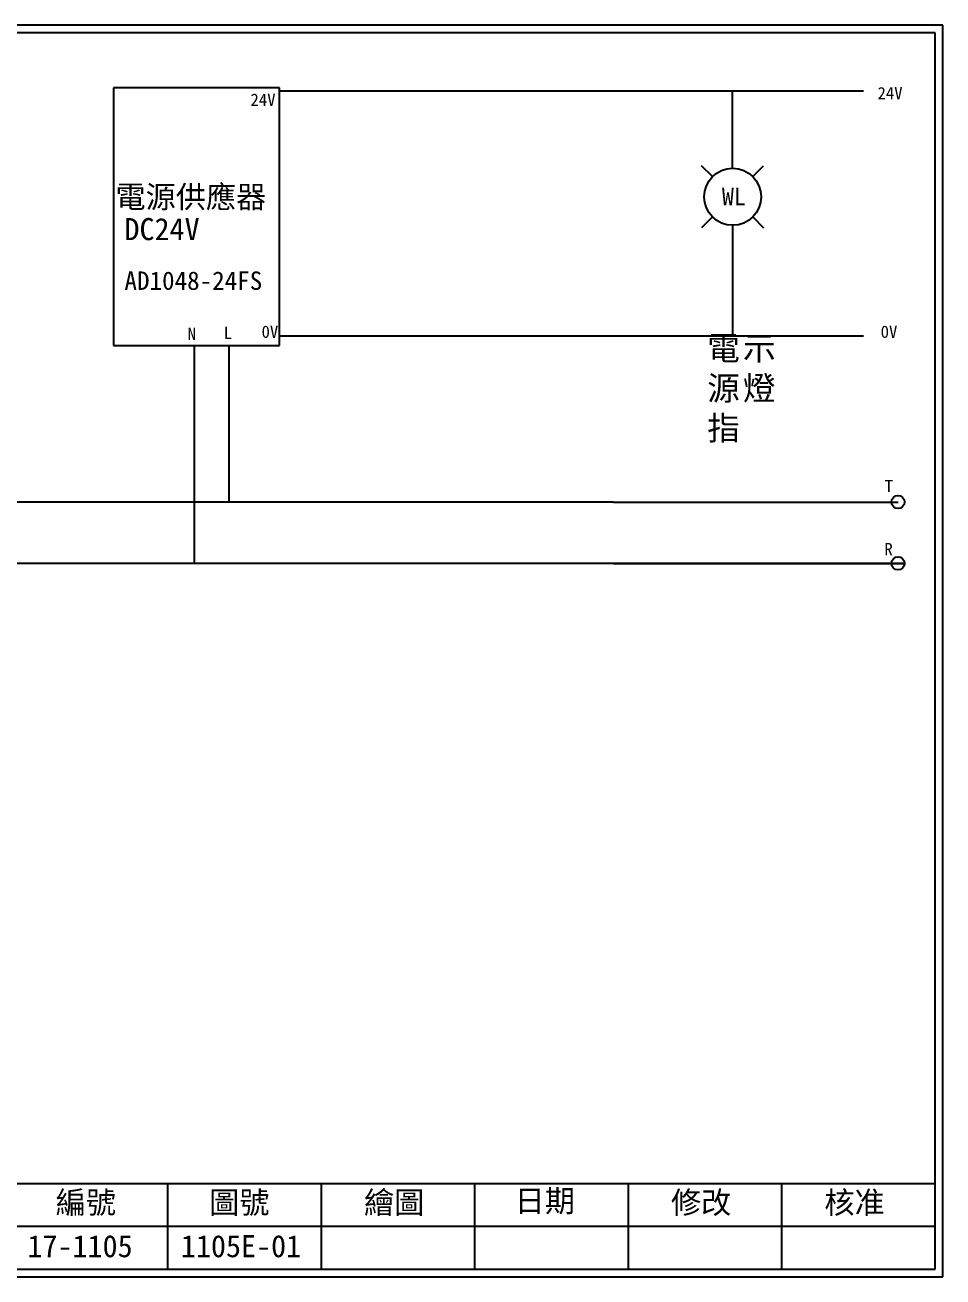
# Model space of a CAD drawing. Extents: x 10 to 297, y 3 to 207.
# Drawn here: x 147.5 to 297, y 3 to 207 of the extents above; entities that cross this region are included whole.
import ezdxf
from ezdxf.enums import TextEntityAlignment as Align

# ---------------------------------------------------------------- set-up
doc = ezdxf.new("R2010")
doc.units = 0
doc.layers.get('0').update_dxf_attribs({"linetype": 'CONTINUOUS'})
doc.layers.add('圖框層', color=7, linetype='CONTINUOUS')
doc.layers.add('標尺寸層', color=3, linetype='CONTINUOUS')
doc.styles.add('CNS', font='romanc.shx', dxfattribs={"bigfont": 'chineset.shx'})
doc.styles.add('STSL', font='kaiu.ttf')

msp = doc.modelspace()

# ---------------------------------------------------------------- linework, layer by layer
for p, q in [((188.9, 196.74), (161.9, 196.74)), ((161.9, 196.74), (161.9, 154.74)), ((188.9, 154.74), (188.9, 196.74)), ((284.03, 196.21), (188.9, 196.21)), ((262.74, 187.53), (262.74, 196.21)), ((262.74, 183.63), (262.74, 187.53)), ((259.46, 182.27), (257.69, 184.04)), ((266.02, 182.27), (267.79, 184.04)), ((259.46, 175.71), (257.69, 173.94)), ((266.02, 175.71), (267.79, 173.94)), ((262.74, 174.35), (262.74, 170.4)), ((262.74, 170.4), (262.74, 156.26)), ((284.03, 156.26), (188.9, 156.26)), ((161.9, 154.74), (184.9, 154.74)), ((175, 154.74), (175, 127.66)), ((180.67, 154.74), (180.67, 137.66)), ((184.9, 154.74), (188.9, 154.74))]:
    msp.add_line(p, q)
msp.add_circle((262.74, 178.99), 4.64)
at = {"color": 7}
for centre in [(289.68, 129.26), (289.68, 119.26)]:
    msp.add_circle(centre, 1.07, dxfattribs=at)
at = {"layer": '圖框層', "color": 7}
for p, q in [((297, 206.97), (10, 206.97)), ((297, 3), (297, 206.97)), ((295.75, 205.72), (11.25, 205.72)), ((295.75, 4.25), (295.75, 205.72)), ((11.25, 18.25), (295.75, 18.25)), ((170.75, 4.25), (170.75, 18.25)), ((195.75, 4.25), (195.75, 18.25)), ((220.75, 4.25), (220.75, 18.25)), ((245.75, 4.25), (245.75, 18.25)), ((270.75, 4.25), (270.75, 18.25)), ((145.75, 11.25), (295.75, 11.25)), ((11.25, 4.25), (295.75, 4.25)), ((10, 3), (297, 3))]:
    msp.add_line(p, q, dxfattribs=at)
at = {"layer": '標尺寸層', "color": 7}
for p, q in [((180.67, 137.66), (180.67, 129.23)), ((243.31, 129.22), (33.09, 129.26)), ((243.31, 129.22), (289.68, 129.26)), ((175, 127.66), (175, 119.23)), ((243.31, 119.22), (23.1, 119.26)), ((290.75, 119.26), (85.56, 119.26)), ((243.31, 119.22), (290.75, 119.26))]:
    msp.add_line(p, q, dxfattribs=at)

# ---------------------------------------------------------------- texts
at = {"color": 7}
msp.add_text('WL', height=2.856, dxfattribs=at).set_placement((262.94, 179.04), align=Align.MIDDLE_CENTER)
at = {"layer": '圖框層', "color": 4, "style": 'STSL'}
for s, height, p in [('24V', 2, (286.34, 194.87)), ('24V', 2, (184.2, 193.8)), ('電源供應器', 3.6, (162.21, 177.17)), ('DC24V', 3.6, (163.67, 171.92)), ('AD1048-24FS', 3, (163.67, 163.82)), ('N', 2, (173.96, 155.65)), ('L', 2, (179.83, 155.8)), ('0V', 2, (186, 156)), ('0V', 2, (286.85, 156))]:
    msp.add_text(s, height=height, dxfattribs=at).set_placement(p)
at = {"layer": '圖框層', "color": 7, "style": 'STSL'}
for s, height, p in [('T', 2, (287.5, 130.87)), ('R', 2, (287.46, 120.59)), ('編號', 3.6, (152.47, 13.34)), ('圖號', 3.6, (177.47, 13.34)), ('繪圖', 3.6, (202.69, 13.34)), ('日期', 3.6, (227.22, 13.59)), ('修改', 3.6, (252.69, 13.34)), ('核准', 3.6, (277.69, 13.34)), ('17-1105', 3.6, (147.86, 6.22)), ('1105E-01', 3.6, (172.86, 6.22))]:
    msp.add_text(s, height=height, dxfattribs=at).set_placement(p)
at = {"layer": '標尺寸層', "color": 7, "char_height": 3.9, "width": 4.1392, "attachment_point": 1, "style": 'CNS'}
for s, insert in [('{\\fDFKai-SB|b0|i0|c136|p65;電\\P源指}', (258.6, 156.26)), ('{\\fDFKai-SB|b0|i0|c136|p65;示燈}', (264.41, 156.26))]:
    msp.add_mtext(s, dxfattribs=dict(at, insert=insert))

doc.saveas('drawing.dxf')
